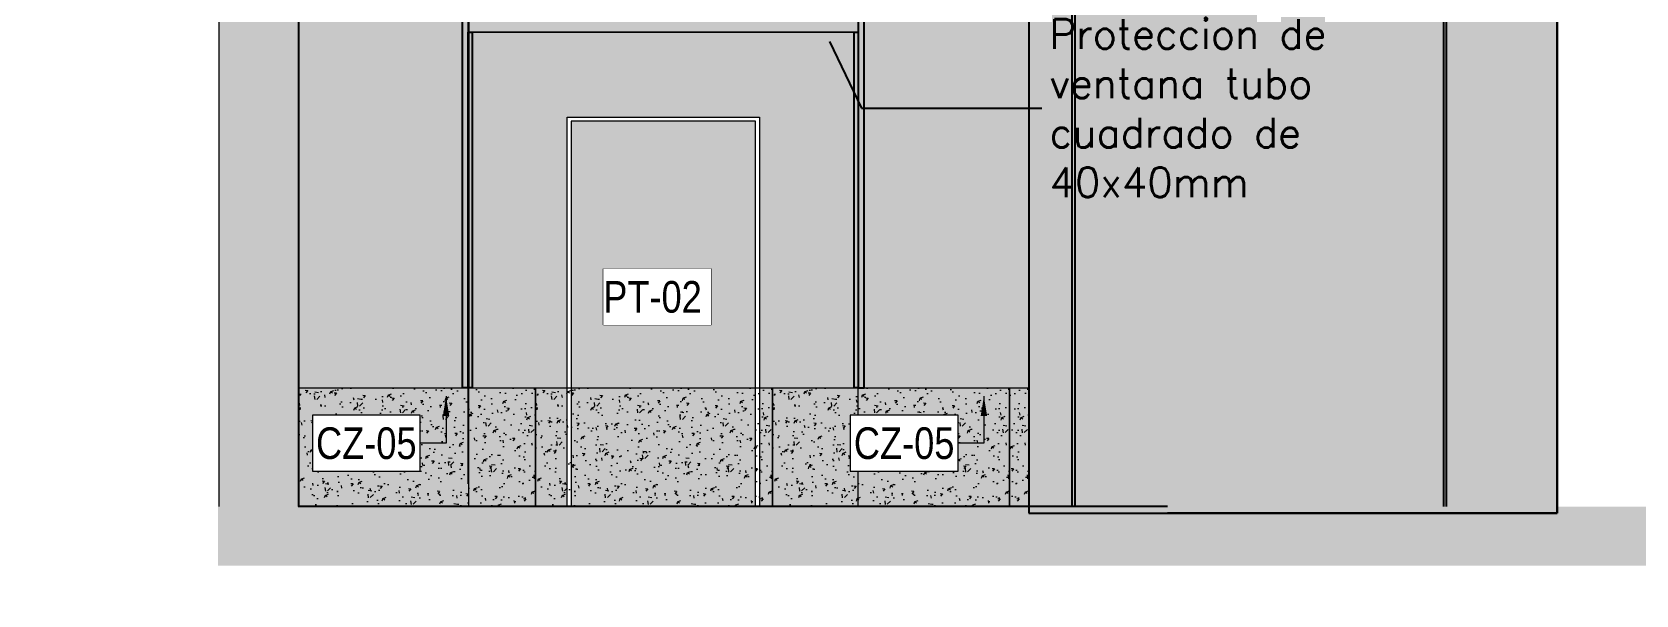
# Model space of a CAD drawing. Header units: millimetres. Extents: x -3570 to 5754, y -12788176 to 1214.
# Drawn here: x 3384.979 to 3389.039, y 1174.605 to 1176.028 of the extents above; entities that cross this region are included whole.
import ezdxf
from ezdxf import colors
from ezdxf.entities.mleader import LeaderData, LeaderLine
from ezdxf.enums import TextEntityAlignment as Align
from ezdxf.math import Vec2, Vec3

# ---------------------------------------------------------------- set-up
doc = ezdxf.new("R2010")
doc.units = ezdxf.units.MM
doc.linetypes.add('CONTINUA', pattern=[0])
for name, color, linetype, lineweight in [('.', 7, 'Continuous', 0), ('08. FALSO PISO.', 201, 'Continuous', 5), ('14. DIVISIÓN DE AMBIENTES (VIDRIO+PERF. METÁL).', 142, 'Continuous', 15), ('42. CONTRA ZOCALO ELEVACION', 144, 'Continuous', 9), ('46. HATCH.', 7, 'Continuous', 0), ('55. INDICADORES - TEXTO (SOLO MÓDULOS).', 45, 'Continuous', 5), ('66. COLUMNAS Y VIGAS (OTROS) EN ELEVACIÓN.', 252, 'Continuous', 5), ('LINEAS ELEVACIONES', 252, 'Continuous', 0), ('SGE_TEXTO-CHICOS-03', 3, 'Continuous', 9), ('SOBREVENTANA', 252, 'Continuous', 18), ('TEXTO 2', 54, 'Continuous', 9)]:
    doc.layers.add(name, color=color, linetype=linetype, lineweight=lineweight)
doc.layers.add('X-TEXT', color=7, linetype='Continuous')
doc.styles.add('ESC 1-50 C', font='arial.ttf', dxfattribs={"height": 0.075})
doc.styles.add('SIMPLEX 50', font='simplex.shx', dxfattribs={"width": 0.6, "height": 0.08})
doc.styles.add('TEXTOS 20', font='ARIALN.TTF', dxfattribs={"height": 0.08})
doc.dimstyles.new('ESC G 1.50', dxfattribs={"dimtxt": 0.08, "dimasz": 0.08, "dimexe": 0.08, "dimexo": 0.05, "dimgap": 0.02, "dimtad": 2, "dimtih": 1, "dimtoh": 1, "dimzin": 1, "dimdsep": 46, "dimtxsty": 'SIMPLEX 50', "dimblk": 'ARCHTICK', "dimcen": 0, "dimdle": 0.06, "dimclrd": 256, "dimclre": 256, "dimclrt": 256, "dimadec": 0, "dimazin": 0, "dimtfac": 1, "dimtix": 1, "dimtmove": 2, "dimatfit": 3, "dimfxl": 0.5, "dimfxlon": 1, "dimlwd": -1, "dimlwe": -1, "dimarcsym": 0})

# ---------------------------------------------------------------- blocks, each defined once
blk = doc.blocks.new('ETIQUETA 01')
at = {"layer": 'TEXTO 2', "ltscale": 0.01}
blk.add_lwpolyline([(-0.1364, 0.1318), (0.1364, 0.1318), (0.1364, -0.01), (-0.1364, -0.01)], close=True, dxfattribs=at)
at = {"ltscale": 0.01}
blk.add_wipeout([(-0.1364, -0.01), (-0.1364, 0.1318), (0.1364, 0.1318), (0.1364, -0.01)], dxfattribs=at).dxf.layer = 'TEXTO 2'
at = {"layer": 'X-TEXT', "style": 'TEXTOS 20'}
blk.add_attdef('ITEM', text='', height=0.08, dxfattribs=at).set_placement((0, 0.0609), align=Align.MIDDLE_CENTER)
blk = doc.blocks.new('*U330')
at = {"layer": '46. HATCH.', "true_color": 0xe5e5e6}
h = blk.add_hatch(color=254, dxfattribs=at)
h.dxf.hatch_style = 1
h.paths.add_polyline_path([(0, 0), (0, 1.2), (-0.25, 1.2), (-0.9868, 1.2), (-0.9868, 0), (-0.7368, 0), (-0.7368, 0.985), (-0.25, 0.985), (-0.25, 0)])
h = blk.add_hatch(color=254, dxfattribs=at)
h.dxf.hatch_style = 1
h.paths.add_polyline_path([(-0.7268, 0), (-0.26, 0), (-0.26, 0.975), (-0.7268, 0.975)])
at = {"layer": '66. COLUMNAS Y VIGAS (OTROS) EN ELEVACIÓN.'}
for points in [[(0, 0), (0, 1.2), (-0.25, 1.2), (-0.25, 1.2), (-0.9868, 1.2), (-0.9868, 0), (-0.7368, 0), (-0.7368, 0.985), (-0.25, 0.985), (-0.25, 0)], [(-0.7268, 0), (-0.26, 0), (-0.26, 0.975), (-0.7268, 0.975)]]:
    blk.add_lwpolyline(points, close=True, dxfattribs=at)
at = {"layer": '55. INDICADORES - TEXTO (SOLO MÓDULOS).'}
ref = blk.add_blockref('ETIQUETA 01', (-0.5084, 0.4696), dxfattribs=at)
ref.add_attrib('ITEM', 'PT-02', dxfattribs={"layer": 'X-TEXT', "height": 0.08, "style": 'TEXTOS 20'}).set_placement((-0.5207, 0.5305), align=Align.MIDDLE_CENTER)
blk = doc.blocks.new('*U286')
at = {"layer": '42. CONTRA ZOCALO ELEVACION', "true_color": 0x636466}
h = blk.add_hatch(dxfattribs=at)
h.set_pattern_fill('AR-CONC', color=251, scale=0.0004, angle=540, style=0)
h.set_pattern_definition([(230, (-7108.53286, -1140.12338), (-0.0728738676, 0.0063756342), [0.00762, -0.08382]), (175, (-7108.53286, -1140.12338), (0.0140973686, -0.0764227381), [0.006096, -0.0670562337]), (280.4514447, (-7108.538935, -1140.12285), (-0.05877649884, -0.07004710076), [0.0064760035, -0.07123609784]), (226.1842, (-7108.53286, -1140.1437), (-0.1084316164, 0.0168169312), [0.01143, -0.12573]), (276.6355576, (-7108.5419, -1140.1423), (-0.0949616536, -0.0989704498), [0.0097140093, -0.1068542433]), (171.1841512, (-7108.53286, -1140.1437), (-0.0949616536, -0.0989704498), [0.0091439868, -0.1005838928]), (201, (-7108.54302, -1140.13862), (-0.0606457565, 0.04090607927), [0.00762, -0.08382]), (146, (-7108.54302, -1140.13862), (-0.02472081134, -0.07367518645), [0.006096, -0.067056]), (251.451445, (-7108.548076, -1140.13521), (-0.0853665677, -0.03276910755), [0.0064760035, -0.07123597504]), (217.5, (-7108.532862, -1140.12338), (-0.0012354413, -0.03382201555), [0, -0.0662432, 0, -0.068072, 0, -0.06731]), (187.5, (-7108.532862, -1140.12338), (-0.026727865, -0.04007222993), [0, -0.0388112, 0, -0.0647192, 0, -0.025654]), (147.5, (-7108.510206, -1140.12338), (-0.05423623807, 0.0022914976), [0, -0.0254, 0, -0.079248, 0, -0.105156]), (137.5, (-7108.500046, -1140.12338), (-0.05925167255, -0.0101705964), [0, -0.03302, 0, -0.0526288, 0, -0.074676])])
h.paths.add_polyline_path([(0, 0.3), (0.6, 0.3), (0.6, 0), (0, 0)])
h = blk.add_hatch(dxfattribs=at)
h.set_pattern_fill('AR-CONC', color=251, scale=0.0004, angle=540, style=0)
h.set_pattern_definition([(230, (-7107.93286, -1140.12338), (-0.0728738676, 0.0063756342), [0.00762, -0.08382]), (175, (-7107.93286, -1140.12338), (0.0140973686, -0.0764227381), [0.006096, -0.0670562337]), (280.4514447, (-7107.938935, -1140.12285), (-0.05877649884, -0.07004710076), [0.0064760035, -0.07123609784]), (226.1842, (-7107.93286, -1140.1437), (-0.1084316164, 0.0168169312), [0.01143, -0.12573]), (276.6355576, (-7107.9419, -1140.1423), (-0.0949616536, -0.0989704498), [0.0097140093, -0.1068542433]), (171.1841512, (-7107.93286, -1140.1437), (-0.0949616536, -0.0989704498), [0.0091439868, -0.1005838928]), (201, (-7107.94302, -1140.13862), (-0.0606457565, 0.04090607927), [0.00762, -0.08382]), (146, (-7107.94302, -1140.13862), (-0.02472081134, -0.07367518645), [0.006096, -0.067056]), (251.451445, (-7107.948076, -1140.13521), (-0.0853665677, -0.03276910755), [0.0064760035, -0.07123597504]), (217.5, (-7107.932862, -1140.12338), (-0.0012354413, -0.03382201555), [0, -0.0662432, 0, -0.068072, 0, -0.06731]), (187.5, (-7107.932862, -1140.12338), (-0.026727865, -0.04007222993), [0, -0.0388112, 0, -0.0647192, 0, -0.025654]), (147.5, (-7107.910206, -1140.12338), (-0.05423623807, 0.0022914976), [0, -0.0254, 0, -0.079248, 0, -0.105156]), (137.5, (-7107.900046, -1140.12338), (-0.05925167255, -0.0101705964), [0, -0.03302, 0, -0.0526288, 0, -0.074676])])
h.paths.add_polyline_path([(0.6, 0.3), (1.2, 0.3), (1.2, 0), (0.6, 0)])
h = blk.add_hatch(dxfattribs=at)
h.set_pattern_fill('AR-CONC', color=251, scale=0.0004, angle=540, style=0)
h.set_pattern_definition([(230, (-7107.33286, -1140.12338), (-0.0728738676, 0.0063756342), [0.00762, -0.08382]), (175, (-7107.33286, -1140.12338), (0.0140973686, -0.0764227381), [0.006096, -0.0670562337]), (280.4514447, (-7107.338935, -1140.12285), (-0.05877649884, -0.07004710076), [0.0064760035, -0.07123609784]), (226.1842, (-7107.33286, -1140.1437), (-0.1084316164, 0.0168169312), [0.01143, -0.12573]), (276.6355576, (-7107.3419, -1140.1423), (-0.0949616536, -0.0989704498), [0.0097140093, -0.1068542433]), (171.1841512, (-7107.33286, -1140.1437), (-0.0949616536, -0.0989704498), [0.0091439868, -0.1005838928]), (201, (-7107.34302, -1140.13862), (-0.0606457565, 0.04090607927), [0.00762, -0.08382]), (146, (-7107.34302, -1140.13862), (-0.02472081134, -0.07367518645), [0.006096, -0.067056]), (251.451445, (-7107.348076, -1140.13521), (-0.0853665677, -0.03276910755), [0.0064760035, -0.07123597504]), (217.5, (-7107.332862, -1140.12338), (-0.0012354413, -0.03382201555), [0, -0.0662432, 0, -0.068072, 0, -0.06731]), (187.5, (-7107.332862, -1140.12338), (-0.026727865, -0.04007222993), [0, -0.0388112, 0, -0.0647192, 0, -0.025654]), (147.5, (-7107.310206, -1140.12338), (-0.05423623807, 0.0022914976), [0, -0.0254, 0, -0.079248, 0, -0.105156]), (137.5, (-7107.300046, -1140.12338), (-0.05925167255, -0.0101705964), [0, -0.03302, 0, -0.0526288, 0, -0.074676])])
h.paths.add_polyline_path([(1.2, 0.3), (1.8, 0.3), (1.8, 0), (1.2, 0)])
h = blk.add_hatch(dxfattribs=at)
h.set_pattern_fill('AR-CONC', color=251, scale=0.0004, angle=540, style=0)
h.set_pattern_definition([(230, (-7107.284545, -1140.12338), (-0.0728738676, 0.0063756342), [0.00762, -0.08382]), (175, (-7107.284545, -1140.12338), (0.0140973686, -0.0764227381), [0.006096, -0.0670562337]), (280.4514447, (-7107.29062, -1140.12285), (-0.05877649884, -0.07004710076), [0.0064760035, -0.07123609784]), (226.1842, (-7107.284545, -1140.1437), (-0.1084316164, 0.0168169312), [0.01143, -0.12573]), (276.6355576, (-7107.29358, -1140.1423), (-0.0949616536, -0.0989704498), [0.0097140093, -0.1068542433]), (171.1841512, (-7107.28454, -1140.1437), (-0.0949616536, -0.0989704498), [0.0091439868, -0.1005838928]), (201, (-7107.294705, -1140.13862), (-0.0606457565, 0.04090607927), [0.00762, -0.08382]), (146, (-7107.294705, -1140.13862), (-0.02472081134, -0.07367518645), [0.006096, -0.067056]), (251.451445, (-7107.29976, -1140.13521), (-0.0853665677, -0.03276910755), [0.0064760035, -0.07123597504]), (217.5, (-7107.284545, -1140.12338), (-0.0012354413, -0.03382201555), [0, -0.0662432, 0, -0.068072, 0, -0.06731]), (187.5, (-7107.284545, -1140.12338), (-0.026727865, -0.04007222993), [0, -0.0388112, 0, -0.0647192, 0, -0.025654]), (147.5, (-7107.261888, -1140.12338), (-0.05423623807, 0.0022914976), [0, -0.0254, 0, -0.079248, 0, -0.105156]), (137.5, (-7107.25173, -1140.12338), (-0.05925167255, -0.0101705964), [0, -0.03302, 0, -0.0526288, 0, -0.074676])])
h.paths.add_polyline_path([(1.8, 0.3), (1.8483, 0.3), (1.8483, 0), (1.8, 0)])
at = {"layer": '42. CONTRA ZOCALO ELEVACION'}
for points in [[(0, 0.3), (0.6, 0.3), (0.6, 0), (0, 0)], [(0.6, 0.3), (1.2, 0.3), (1.2, 0), (0.6, 0)], [(1.2, 0.3), (1.8, 0.3), (1.8, 0), (1.2, 0)], [(1.8, 0.3), (1.8483, 0.3), (1.8483, 0), (1.8, 0)]]:
    blk.add_lwpolyline(points, close=True, dxfattribs=at)
blk = doc.blocks.new('_ArchTick')
at = {"color": 0, "linetype": 'Continuous', "const_width": 0.15}
blk.add_lwpolyline([(-0.5, -0.5), (0.5, 0.5)], dxfattribs=at)
blk = doc.blocks.new('*U306')
blk.add_wipeout([(-0.3912, -0.1587), (-0.3912, -0.3006), (-0.1184, -0.3006), (-0.1184, -0.1587)]).dxf.layer = '55. INDICADORES - TEXTO (SOLO MÓDULOS).'
at = {"layer": '55. INDICADORES - TEXTO (SOLO MÓDULOS).'}
blk.add_lwpolyline([(-0.3912, -0.3006), (-0.1184, -0.3006), (-0.1184, -0.1587), (-0.3912, -0.1587)], close=True, dxfattribs=at)
at = {"layer": '55. INDICADORES - TEXTO (SOLO MÓDULOS).', "style": 'TEXTOS 20'}
blk.add_attdef('ITEM', text='', height=0.08, dxfattribs=at).set_placement((-0.2548, -0.2297), align=Align.MIDDLE_CENTER)
at = {"layer": '55. INDICADORES - TEXTO (SOLO MÓDULOS).'}
blk.add_leader([(-0.0529, -0.1112), (-0.0529, -0.2297), (-0.1184, -0.2297)], dimstyle='ESC G 1.50', override={"dimasz": 0.05}, dxfattribs=at)

msp = doc.modelspace()

# ---------------------------------------------------------------- hatches: boundary and pattern name
at = {"layer": '.', "true_color": 0xc7c8ca}
h = msp.add_hatch(color=9, dxfattribs=at)
h.dxf.hatch_style = 1
h.paths.add_polyline_path([(3387.0704, 1177.6614), (3387.5019, 1177.6614), (3387.5019, 1174.8282), (3387.0704, 1174.8282)])
h.paths.add_polyline_path([(3385.6532, 1177.6614), (3385.0552, 1177.6614), (3385.0552, 1178.5122), (3386.0832, 1178.5121), (3386.0832, 1174.8282), (3385.6532, 1174.8282)])
h.paths.add_polyline_path([(3385.6642, 1176.5183), (3385.6642, 1176.3765), (3385.937, 1176.3765), (3385.937, 1176.5183)], flags=16)
h.paths.add_polyline_path([(3385.9458, 1176.3856), (3385.6554, 1176.3856), (3385.6554, 1176.5082), (3385.9458, 1176.5082)], flags=16)
at = {"layer": '.', "linetype": 'CONTINUA', "true_color": 0xc7c8ca, "transparency": 33554687}
h = msp.add_hatch(color=9, dxfattribs=at)
h.dxf.hatch_style = 1
h.paths.add_polyline_path([(3385.6031, 1176.3282), (3385.5031, 1176.3282), (3385.4531, 1176.2532), (3385.6532, 1176.2532)])
h.paths.add_polyline_path([(3385.6532, 1176.2532), (3385.4531, 1176.2532), (3385.4531, 1174.8113), (3385.6532, 1174.8113)])
at = {"layer": '08. FALSO PISO.', "true_color": 0x636466}
h = msp.add_hatch(color=251, dxfattribs=at)
h.dxf.hatch_style = 1
h.paths.add_polyline_path([(3389.2781, 1174.8282), (3389.2781, 1174.6785), (3385.4496, 1174.6785), (3385.4496, 1174.8282)])
at = {"layer": '66. COLUMNAS Y VIGAS (OTROS) EN ELEVACIÓN.', "true_color": 0xc7c8ca}
h = msp.add_hatch(color=9, dxfattribs=at)
h.dxf.hatch_style = 1
h.paths.add_polyline_path([(3387.5019, 1174.8113), (3388.8393, 1174.8113), (3388.8393, 1177.6614), (3389.021, 1177.6614), (3389.021, 1178.0614), (3388.8393, 1178.0614), (3388.2299, 1179.0546), (3387.3206, 1178.0518), (3387.3206, 1177.6614), (3387.5019, 1177.6614)])

# ---------------------------------------------------------------- linework, layer by layer
at = {"color": 251, "true_color": 0x636466}
for p, q in [((3385.6536, 1177.6614, -99722446.6615), (3385.6536, 1174.8282, -99722446.6615)), ((3387.5019, 1177.6614, -99722446.6615), (3387.5019, 1174.8282, -99722446.6615)), ((3387.5019, 1177.6614, -199444893.323), (3387.5019, 1174.8113, -199444893.323)), ((3388.8393, 1177.6614, -99722446.6615), (3388.8393, 1174.8113, -99722446.6615)), ((3388.8393, 1174.8113, -199444893.323), (3388.8393, 1177.6614, -199444893.323)), ((3387.5019, 1174.8113, -199444893.323), (3388.8393, 1174.8113, -199444893.323)), ((3388.8393, 1174.8113, -99722446.6615), (3387.8532, 1174.8113, -99722446.6615))]:
    msp.add_line(p, q, dxfattribs=at)
at = {"color": 251, "true_color": 0x636466, "elevation": -99722446.6615}
for points in [[(3387.6121, 1174.8282), (3387.6121, 1178.0654), (3388.1973, 1178.7061), (3388.5586, 1178.1172), (3388.5586, 1174.8285)], [(3387.6193, 1174.8282), (3387.6193, 1178.0642), (3388.1969, 1178.7012), (3388.5512, 1178.1164), (3388.5512, 1174.8285)]]:
    msp.add_lwpolyline(points, dxfattribs=at)
at = {"color": 251, "linetype": 'CONTINUA', "true_color": 0x636466, "elevation": -99722446.6615}
msp.add_lwpolyline([(3386.0832, 1177.6613), (3386.0832, 1174.8856)], dxfattribs=at)
at = {"layer": 'LINEAS ELEVACIONES', "elevation": -99722446.6615, "flags": 128}
msp.add_lwpolyline([(3385.4531, 1174.8282), (3385.4531, 1176.2532), (3385.6532, 1176.2532), (3385.6532, 1174.8282)], dxfattribs=at)

# ---------------------------------------------------------------- next in the draw order: block references
at = {"layer": '66. COLUMNAS Y VIGAS (OTROS) EN ELEVACIÓN.', "color": 7}
msp.add_blockref('*U330', (3387.0704, 1174.8282, -99722446.6615), dxfattribs=at)

# ---------------------------------------------------------------- next in the draw order: hatches: boundary and pattern name
at = {"layer": 'SOBREVENTANA'}
h = msp.add_hatch(color=256, dxfattribs=at)
h.dxf.hatch_style = 1
h.set_gradient(color1=(99, 100, 102), color2=(147, 149, 152))
h.paths.add_polyline_path([(3386.0832, 1177.6614), (3386.0832, 1176.0282), (3387.0704, 1176.0282), (3387.0704, 1177.6614)])
h.paths.add_polyline_path([(3387.0332, 1177.6382), (3387.0332, 1176.0682), (3386.1232, 1176.0682), (3386.1232, 1177.6382)], flags=16)
h.paths.add_polyline_path([(3386.8332, 1177.5382), (3386.8332, 1177.3392), (3386.8832, 1177.3392), (3386.8832, 1177.5382), (3386.9132, 1177.5382), (3386.9132, 1177.3392), (3386.9632, 1177.3392), (3386.9632, 1177.5382), (3386.9932, 1177.5382), (3386.9932, 1176.1682), (3386.9632, 1176.1682), (3386.9632, 1176.3672), (3386.9132, 1176.3672), (3386.9132, 1176.1682), (3386.8832, 1176.1682), (3386.8832, 1176.3672), (3386.8332, 1176.3672), (3386.8332, 1176.1682), (3386.8032, 1176.1682), (3386.8032, 1176.3672), (3386.7532, 1176.3672), (3386.7532, 1176.1682), (3386.7232, 1176.1682), (3386.7232, 1176.3672), (3386.6732, 1176.3672), (3386.6732, 1176.1682), (3386.6432, 1176.1682), (3386.6432, 1176.3672), (3386.5932, 1176.3672), (3386.5932, 1176.1682), (3386.5632, 1176.1682), (3386.5632, 1176.3672), (3386.5132, 1176.3672), (3386.5132, 1176.1682), (3386.4832, 1176.1682), (3386.4832, 1176.3672), (3386.4332, 1176.3672), (3386.4332, 1176.1682), (3386.4032, 1176.1682), (3386.4032, 1176.3672), (3386.3532, 1176.3672), (3386.3532, 1176.1682), (3386.3232, 1176.1682), (3386.3232, 1176.3672), (3386.2732, 1176.3672), (3386.2732, 1176.1682), (3386.2432, 1176.1682), (3386.2432, 1176.3672), (3386.1932, 1176.3672), (3386.1932, 1176.1682), (3386.1632, 1176.1682), (3386.1632, 1177.5382), (3386.1932, 1177.5382), (3386.1932, 1177.3392), (3386.2432, 1177.3392), (3386.2432, 1177.5382), (3386.2732, 1177.5382), (3386.2732, 1177.3392), (3386.3232, 1177.3392), (3386.3232, 1177.5382), (3386.3532, 1177.5382), (3386.3532, 1177.3392), (3386.4032, 1177.3392), (3386.4032, 1177.5382), (3386.4332, 1177.5382), (3386.4332, 1177.3392), (3386.4832, 1177.3392), (3386.4832, 1177.5382), (3386.5132, 1177.5382), (3386.5132, 1177.3392), (3386.5632, 1177.3392), (3386.5632, 1177.5382), (3386.5932, 1177.5382), (3386.5932, 1177.3392), (3386.6432, 1177.3392), (3386.6432, 1177.5382), (3386.6732, 1177.5382), (3386.6732, 1177.3392), (3386.7232, 1177.3392), (3386.7232, 1177.5382), (3386.7532, 1177.5382), (3386.7532, 1177.3392), (3386.8032, 1177.3392), (3386.8032, 1177.5382)], flags=0)
h.paths.add_polyline_path([(3386.8332, 1177.5382), (3386.8332, 1177.3092), (3386.8832, 1177.3092), (3386.8832, 1177.5382), (3386.9132, 1177.5382), (3386.9132, 1177.3092), (3386.9632, 1177.3092), (3386.9632, 1177.5382), (3386.9932, 1177.5382), (3386.9932, 1176.1682), (3386.9632, 1176.1682), (3386.9632, 1176.3972), (3386.9132, 1176.3972), (3386.9132, 1176.1682), (3386.8832, 1176.1682), (3386.8832, 1176.3972), (3386.8332, 1176.3972), (3386.8332, 1176.1682), (3386.8032, 1176.1682), (3386.8032, 1176.3972), (3386.7532, 1176.3972), (3386.7532, 1176.1682), (3386.7232, 1176.1682), (3386.7232, 1176.3972), (3386.6732, 1176.3972), (3386.6732, 1176.1682), (3386.6432, 1176.1682), (3386.6432, 1176.3972), (3386.5932, 1176.3972), (3386.5932, 1176.1682), (3386.5632, 1176.1682), (3386.5632, 1176.3972), (3386.5132, 1176.3972), (3386.5132, 1176.1682), (3386.4832, 1176.1682), (3386.4832, 1176.3972), (3386.4332, 1176.3972), (3386.4332, 1176.1682), (3386.4032, 1176.1682), (3386.4032, 1176.3972), (3386.3532, 1176.3972), (3386.3532, 1176.1682), (3386.3232, 1176.1682), (3386.3232, 1176.3972), (3386.2732, 1176.3972), (3386.2732, 1176.1682), (3386.2432, 1176.1682), (3386.2432, 1177.5382), (3386.2732, 1177.5382), (3386.2732, 1177.3092), (3386.3232, 1177.3092), (3386.3232, 1177.5382), (3386.3532, 1177.5382), (3386.3532, 1177.3092), (3386.4032, 1177.3092), (3386.4032, 1177.5382), (3386.4332, 1177.5382), (3386.4332, 1177.3092), (3386.4832, 1177.3092), (3386.4832, 1177.5382), (3386.5132, 1177.5382), (3386.5132, 1177.3092), (3386.5632, 1177.3092), (3386.5632, 1177.5382), (3386.5932, 1177.5382), (3386.5932, 1177.3092), (3386.6432, 1177.3092), (3386.6432, 1177.5382), (3386.6732, 1177.5382), (3386.6732, 1177.3092), (3386.7232, 1177.3092), (3386.7232, 1177.5382), (3386.7532, 1177.5382), (3386.7532, 1177.3092), (3386.8032, 1177.3092), (3386.8032, 1177.5382)], flags=0)

# ---------------------------------------------------------------- next in the draw order: linework, layer by layer
at = {"color": 251, "true_color": 0x636466, "elevation": -99722446.6615}
for points in [[(3386.0836, 1175.1282), (3386.0686, 1175.1282), (3386.0686, 1177.6614), (3386.0836, 1177.6614)], [(3387.0704, 1175.1282), (3387.0854, 1175.1282), (3387.0854, 1177.6614), (3387.0704, 1177.6614)], [(3386.0832, 1176.0282), (3386.0936, 1176.0282), (3386.0936, 1175.1282), (3386.0832, 1175.1282)], [(3387.0604, 1176.0282), (3387.0704, 1176.0282), (3387.0704, 1175.1282), (3387.0604, 1175.1282)]]:
    msp.add_lwpolyline(points, close=True, dxfattribs=at)
at = {"color": 251, "linetype": 'CONTINUA', "true_color": 0x636466, "elevation": -99722446.6615}
msp.add_lwpolyline([(3387.8532, 1174.8282), (3385.6532, 1174.8282)], dxfattribs=at)
at = {"layer": '14. DIVISIÓN DE AMBIENTES (VIDRIO+PERF. METÁL).', "elevation": -99722446.6615}
msp.add_lwpolyline([(3386.0832, 1176.0282), (3387.0704, 1176.0282), (3387.0704, 1177.6614), (3386.0832, 1177.6614)], close=True, dxfattribs=at)

# ---------------------------------------------------------------- next in the draw order: block references
msp.add_blockref('*U286', (3385.6536, 1174.8282, -99722446.6615))

# ---------------------------------------------------------------- next in the draw order: leaders
at = {"layer": 'SGE_TEXTO-CHICOS-03'}
ml = msp.add_multileader_mtext('Standard', dxfattribs=at)
ml.set_content('{\\Fromans|c0;Proteccion de ventana tubo cuadrado de 40x40mm  }', color=256, style='ESC 1-50 C')
ml.set_leader_properties()
ml.build(insert=Vec2(0, 0))
ml.multileader.update_dxf_attribs({"text_left_attachment_type": 2, "text_right_attachment_type": 2, "dogleg_length": 0.1, "arrow_head_size": 0.07})
ctx = ml.context
ctx.base_point, ctx.char_height, ctx.arrow_head_size, ctx.landing_gap_size, ctx.plane_origin = Vec3(3387.5346, 1175.8361, -199444893.323), 0.075, 0.07, 0.02, Vec3(3388.4181, 1174.8778, -199444893.323)
ctx.left_attachment, ctx.right_attachment = 2, 2
notes = []
notes.append((ctx, [(1, (1, 1, 0), (3387.0787, 1175.8361, -199444893.323), (1, 0), 0.456, [(0, [(3386.9675, 1176.0679, -199444893.323)], 0, [])])]))
ctx.mtext.insert, ctx.mtext.rotation, ctx.mtext.width, ctx.mtext.flow_direction = Vec3(3387.5546, 1176.0611, -199444893.323), 6.283185, 1.17898, 5
for ctx, leaders in notes:
    for number, flags, end, landing, length, lines in leaders:
        leader = LeaderData()
        leader.index, (leader.has_last_leader_line, leader.has_dogleg_vector, leader.attachment_direction) = number, flags
        leader.last_leader_point, leader.dogleg_vector, leader.dogleg_length = Vec3(end), Vec3(landing), length
        for number, points, colour, breaks in lines:
            line = LeaderLine()
            line.index, line.vertices, line.color, line.breaks = number, Vec3.list(points), colors.encode_raw_color(colour), breaks
            leader.lines.append(line)
        ctx.leaders.append(leader)

# ---------------------------------------------------------------- next in the draw order: block references
at = {"layer": '55. INDICADORES - TEXTO (SOLO MÓDULOS).'}
ref = msp.add_blockref('*U306', (3386.0801, 1175.2184, -99722446.6615), dxfattribs=at)
ref.add_attrib('ITEM', 'CZ-05', dxfattribs={"height": 0.08, "style": 'TEXTOS 20'}).set_placement((3385.8253, 1174.9887, -199444893.323), align=Align.MIDDLE_CENTER)
ref = msp.add_blockref('*U306', (3387.4413, 1175.2184, -99722446.6615), dxfattribs=at)
ref.add_attrib('ITEM', 'CZ-05', dxfattribs={"height": 0.08, "style": 'TEXTOS 20'}).set_placement((3387.1865, 1174.9887, -199444893.323), align=Align.MIDDLE_CENTER)

doc.saveas('drawing.dxf')
